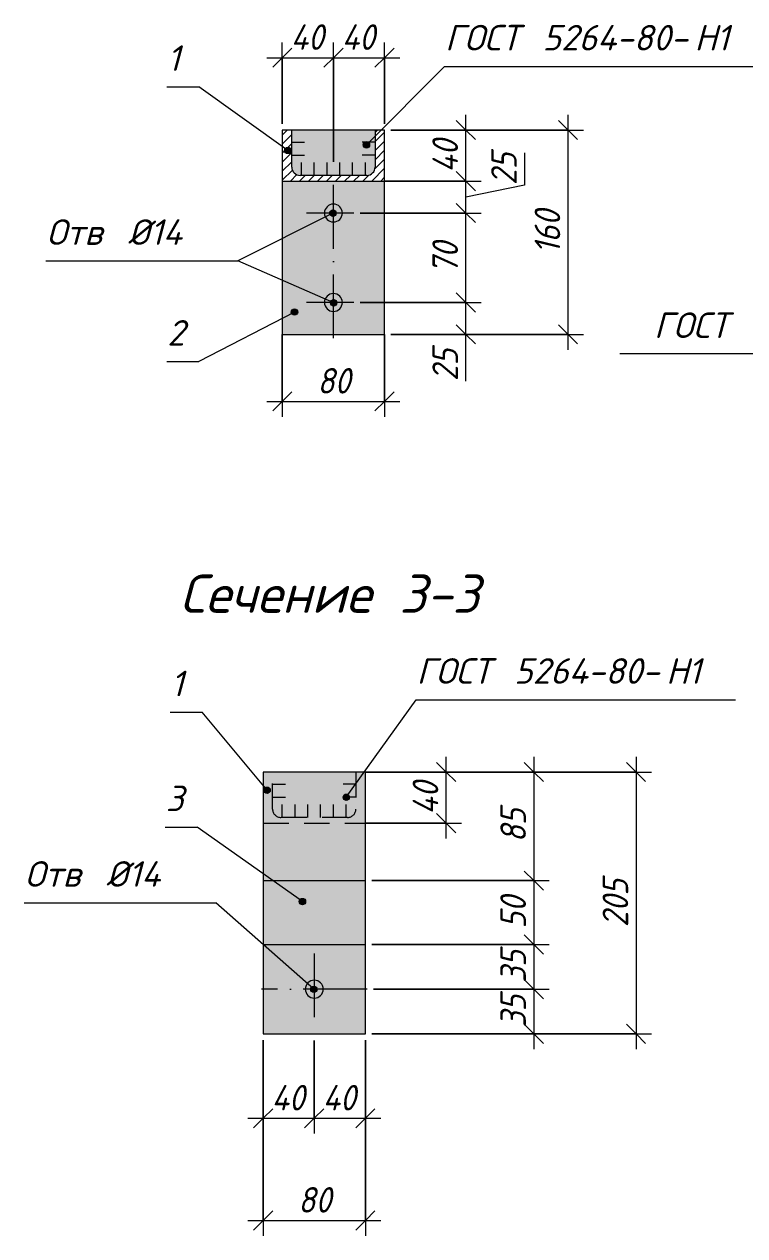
# Model space of a CAD drawing. Header units: millimetres. Extents: x -508 to 38670, y -99 to 8560.
# Drawn here: x 13092 to 13655, y 1454 to 2403 of the extents above; entities that cross this region are included whole.
import ezdxf

# ---------------------------------------------------------------- set-up
doc = ezdxf.new("R2010")
doc.units = ezdxf.units.MM
for name, pattern in [('200_ШТРИХ_ш1п0_6_', [32, 20, -12]), ('50_200_ШТРИХ_1Т_ш5_п1_п1_', [70, 50, -10, 0, -10]), ('IMPORT-Невидимая', [39.122222, 28.222222, -10.9])]:
    doc.linetypes.add(name, pattern=pattern)
for name, color, linetype, lineweight in [('A-ANNO-DIMS', 7, 'Continuous', 9), ('A-ANNO-DIMS-10', 7, 'Continuous', 9), ('A-ANNO-NOTE', 7, 'Continuous', 9), ('A-DETL', 7, 'Continuous', 9), ('A-DETL-1', 7, 'Continuous', 5), ('A-DETL-2', 7, '200_ШТРИХ_ш1п0_6_', 5), ('A-DETL-3', 7, 'Continuous', 20), ('A-DETL-4', 7, '50_200_ШТРИХ_1Т_ш5_п1_п1_', 5), ('A-DETL-5', 7, 'IMPORT-Невидимая', 5), ('A-DETL-GENF-1', 7, 'Continuous', 5), ('G-ANNO-TEXT', 7, 'Continuous', 9)]:
    doc.layers.add(name, color=color, linetype=linetype, lineweight=lineweight)
doc.layers.add('A-DETL-GENF-2', color=7, linetype='Continuous', lineweight=9, true_color=0xffffff)
doc.styles.add('ISOCPEUR_B_I', font='', dxfattribs={"height": 30})
doc.styles.add('ISOCPEUR_I_2', font='isocpeui.ttf', dxfattribs={"width": 0.9, "height": 20})
doc.styles.add('ISOCPEUR_I_4', font='isocpeui.ttf', dxfattribs={"height": 20})
doc.styles.get('ISOCPEUR_B_I').set_extended_font_data('ISOCPEUR', italic=True, bold=True)
doc.dimstyles.new('ISO-2_0_0_9К_СРЕДНИЙ_1', dxfattribs={"dimscale": 304.8, "dimtxt": 19.919624, "dimasz": 0.049213, "dimexe": 0.03937, "dimexo": 0, "dimgap": 0, "dimtad": 1, "dimdec": 0, "dimzin": 0, "dimdsep": 46, "dimtxsty": 'ISOCPEUR_I_2', "dimblk1": 'OBLIQUE', "dimblk2": 'OBLIQUE', "dimsah": 1, "dimcen": 0.09, "dimdle": 0.03937, "dimazin": 0, "dimtfac": 1, "dimtdec": 4, "dimtix": 1, "dimtmove": 0, "dimatfit": 3, "dimfxl": 1, "dimtvp": 1, "dimtolj": 1, "dimtzin": 0, "dimarcsym": 2})
doc.dimstyles.new('ISO-2_0_0_9К_СРЕДНИЙ_2', dxfattribs={"dimscale": 304.8, "dimtxt": 19.919624, "dimasz": 0.049213, "dimexe": 0.03937, "dimexo": 0, "dimgap": 0, "dimtad": 1, "dimdec": 0, "dimzin": 0, "dimdsep": 46, "dimtxsty": 'ISOCPEUR_I_2', "dimblk1": 'OBLIQUE', "dimblk2": 'OBLIQUE', "dimsah": 1, "dimcen": 0.09, "dimdle": 0.03937, "dimazin": 0, "dimtfac": 1, "dimtdec": 4, "dimtix": 1, "dimtmove": 1, "dimatfit": 3, "dimfxl": 1, "dimtvp": 1, "dimtolj": 1, "dimtzin": 0, "dimarcsym": 2})

# ---------------------------------------------------------------- blocks, each defined once
blk = doc.blocks.new('DIMBLOCK158-АР1_Фахверк_Швеллер 80_Узлы_верх и низ развернуты_2 эт_')
at = {"layer": 'A-ANNO-DIMS-10'}
for p, q in [((13293.62, 2325.06), (13293.62, 2388.77)), ((13333.62, 2295.33), (13333.62, 2388.77)), ((13281.62, 2376.77), (13333.62, 2376.77)), ((13293.62, 2376.77), (13293.62, 2325.06)), ((13333.62, 2376.77), (13333.62, 2295.33))]:
    blk.add_line(p, q, dxfattribs=at)
at = {"layer": 'A-ANNO-DIMS-10', "lineweight": 20}
for p, q in [((13293.62, 2376.77), (13301.12, 2384.27)), ((13333.62, 2376.77), (13341.12, 2384.27)), ((13293.62, 2376.77), (13286.12, 2369.27)), ((13333.62, 2376.77), (13326.12, 2369.27))]:
    blk.add_line(p, q, dxfattribs=at)
at = {"layer": 'A-ANNO-DIMS-10', "color": 0, "insert": (13300.22, 2402.9), "char_height": 20, "width": 32.1779, "attachment_point": 1, "line_spacing_factor": 1.149209, "style": 'ISOCPEUR_I_2'}
blk.add_mtext('40', dxfattribs=at)
blk = doc.blocks.new('_Oblique')
at = {"color": 0, "linetype": 'ByBlock', "lineweight": -2}
blk.add_line((-0.5, -0.5), (0.5, 0.5), dxfattribs=at)
blk = doc.blocks.new('DIMBLOCK159-АР1_Фахверк_Швеллер 80_Узлы_верх и низ развернуты_2 эт_')
at = {"layer": 'A-ANNO-DIMS-10'}
for p, q in [((13333.62, 2295.33), (13333.62, 2388.77)), ((13373.62, 2325.06), (13373.62, 2388.77)), ((13333.62, 2376.77), (13385.62, 2376.77)), ((13333.62, 2376.77), (13333.62, 2295.33)), ((13373.62, 2376.77), (13373.62, 2325.06))]:
    blk.add_line(p, q, dxfattribs=at)
at = {"layer": 'A-ANNO-DIMS-10', "lineweight": 20}
for p, q in [((13333.62, 2376.77), (13341.12, 2384.27)), ((13373.62, 2376.77), (13381.12, 2384.27)), ((13333.62, 2376.77), (13326.12, 2369.27)), ((13373.62, 2376.77), (13366.12, 2369.27))]:
    blk.add_line(p, q, dxfattribs=at)
at = {"layer": 'A-ANNO-DIMS-10', "color": 0, "insert": (13340.22, 2402.9), "char_height": 20, "width": 32.1779, "attachment_point": 1, "line_spacing_factor": 1.149209, "style": 'ISOCPEUR_I_2'}
blk.add_mtext('40', dxfattribs=at)
blk = doc.blocks.new('DIMBLOCK160-АР1_Фахверк_Швеллер 80_Узлы_верх и низ развернуты_2 эт_')
at = {"layer": 'A-ANNO-DIMS-10', "lineweight": 20}
for p, q in [((13437.17, 2185.12), (13429.67, 2192.62)), ((13437.17, 2185.12), (13444.67, 2177.62)), ((13437.17, 2160.12), (13429.67, 2167.62)), ((13437.17, 2160.12), (13444.67, 2152.62))]:
    blk.add_line(p, q, dxfattribs=at)
at = {"layer": 'A-ANNO-DIMS-10'}
for p, q in [((13354.56, 2185.12), (13449.17, 2185.12)), ((13437.17, 2185.12), (13354.56, 2185.12)), ((13437.17, 2148.12), (13437.17, 2185.12)), ((13437.17, 2148.8), (13437.17, 2172.62)), ((13380.1, 2160.12), (13449.17, 2160.12)), ((13437.17, 2160.12), (13380.1, 2160.12)), ((13437.17, 2123.52), (13437.17, 2148.8))]:
    blk.add_line(p, q, dxfattribs=at)
at = {"layer": 'A-ANNO-DIMS-10', "color": 0, "insert": (13411.05, 2123.52), "char_height": 20, "width": 30.3391, "attachment_point": 1, "rotation": 90, "line_spacing_factor": 1.149209, "style": 'ISOCPEUR_I_2'}
blk.add_mtext('25', dxfattribs=at)
blk = doc.blocks.new('DIMBLOCK161-АР1_Фахверк_Швеллер 80_Узлы_верх и низ развернуты_2 эт_')
at = {"layer": 'A-ANNO-DIMS-10', "lineweight": 20}
for p, q in [((13437.17, 2255.12), (13429.67, 2262.62)), ((13437.17, 2255.12), (13444.67, 2247.62)), ((13437.17, 2185.12), (13429.67, 2192.62)), ((13437.17, 2185.12), (13444.67, 2177.62))]:
    blk.add_line(p, q, dxfattribs=at)
at = {"layer": 'A-ANNO-DIMS-10'}
for p, q in [((13354.56, 2255.12), (13449.17, 2255.12)), ((13437.17, 2255.12), (13354.56, 2255.12)), ((13437.17, 2185.12), (13437.17, 2255.12)), ((13354.56, 2185.12), (13449.17, 2185.12)), ((13437.17, 2185.12), (13354.56, 2185.12))]:
    blk.add_line(p, q, dxfattribs=at)
at = {"layer": 'A-ANNO-DIMS-10', "color": 0, "insert": (13411.05, 2207.48), "char_height": 20, "width": 30.3391, "attachment_point": 1, "rotation": 90, "line_spacing_factor": 1.149209, "style": 'ISOCPEUR_I_2'}
blk.add_mtext('70', dxfattribs=at)
blk = doc.blocks.new('DIMBLOCK162-АР1_Фахверк_Швеллер 80_Узлы_верх и низ развернуты_2 эт_')
at = {"layer": 'A-ANNO-DIMS-10'}
for p, q in [((13483.17, 2302.32), (13483.17, 2277.03)), ((13373.62, 2280.12), (13449.17, 2280.12)), ((13437.17, 2280.12), (13373.62, 2280.12)), ((13437.17, 2255.12), (13437.17, 2280.12)), ((13483.17, 2277.03), (13437.17, 2267.62)), ((13354.56, 2255.12), (13449.17, 2255.12)), ((13437.17, 2255.12), (13354.56, 2255.12))]:
    blk.add_line(p, q, dxfattribs=at)
at = {"layer": 'A-ANNO-DIMS-10', "lineweight": 20}
for p, q in [((13437.17, 2280.12), (13429.67, 2287.62)), ((13437.17, 2280.12), (13444.67, 2272.62)), ((13437.17, 2255.12), (13429.67, 2262.62)), ((13437.17, 2255.12), (13444.67, 2247.62))]:
    blk.add_line(p, q, dxfattribs=at)
at = {"layer": 'A-ANNO-DIMS-10', "color": 0, "insert": (13457.04, 2277.03), "char_height": 20, "width": 30.3391, "attachment_point": 1, "rotation": 90, "line_spacing_factor": 1.149209, "style": 'ISOCPEUR_I_2'}
blk.add_mtext('25', dxfattribs=at)
blk = doc.blocks.new('DIMBLOCK163-АР1_Фахверк_Швеллер 80_Узлы_верх и низ развернуты_2 эт_')
at = {"layer": 'A-ANNO-DIMS-10', "lineweight": 20}
for p, q in [((13437.17, 2320.12), (13429.67, 2327.62)), ((13437.17, 2320.12), (13444.67, 2312.62)), ((13437.17, 2280.12), (13429.67, 2287.62)), ((13437.17, 2280.12), (13444.67, 2272.62))]:
    blk.add_line(p, q, dxfattribs=at)
at = {"layer": 'A-ANNO-DIMS-10'}
for p, q in [((13437.17, 2280.12), (13437.17, 2332.12)), ((13380.1, 2320.12), (13449.17, 2320.12)), ((13437.17, 2320.12), (13380.1, 2320.12)), ((13373.62, 2280.12), (13449.17, 2280.12)), ((13437.17, 2280.12), (13373.62, 2280.12))]:
    blk.add_line(p, q, dxfattribs=at)
at = {"layer": 'A-ANNO-DIMS-10', "color": 0, "insert": (13411.05, 2286.71), "char_height": 20, "width": 32.1779, "attachment_point": 1, "rotation": 90, "line_spacing_factor": 1.149209, "style": 'ISOCPEUR_I_2'}
blk.add_mtext('40', dxfattribs=at)
blk = doc.blocks.new('DIMBLOCK164-АР1_Фахверк_Швеллер 80_Узлы_верх и низ развернуты_2 эт_')
at = {"layer": 'A-ANNO-DIMS-10', "lineweight": 20}
for p, q in [((13517.17, 2320.12), (13509.67, 2327.62)), ((13517.17, 2320.12), (13524.67, 2312.62)), ((13517.17, 2160.12), (13509.67, 2167.62)), ((13517.17, 2160.12), (13524.67, 2152.62))]:
    blk.add_line(p, q, dxfattribs=at)
at = {"layer": 'A-ANNO-DIMS-10'}
for p, q in [((13517.17, 2148.12), (13517.17, 2332.12)), ((13378.56, 2320.12), (13529.17, 2320.12)), ((13517.17, 2320.12), (13378.56, 2320.12)), ((13378.56, 2160.12), (13529.17, 2160.12)), ((13517.17, 2160.12), (13378.56, 2160.12))]:
    blk.add_line(p, q, dxfattribs=at)
at = {"layer": 'A-ANNO-DIMS-10', "color": 0, "insert": (13491.05, 2223.07), "char_height": 20, "width": 40.9118, "attachment_point": 1, "rotation": 90, "line_spacing_factor": 1.149209, "style": 'ISOCPEUR_I_2'}
blk.add_mtext('160', dxfattribs=at)
blk = doc.blocks.new('DIMBLOCK165-АР1_Фахверк_Швеллер 80_Узлы_верх и низ развернуты_2 эт_')
at = {"layer": 'A-ANNO-DIMS-10'}
for p, q in [((13293.62, 2160.12), (13293.62, 2095.63)), ((13293.62, 2107.63), (13293.62, 2160.12)), ((13373.62, 2160.12), (13373.62, 2095.63)), ((13373.62, 2107.63), (13373.62, 2160.12)), ((13281.62, 2107.63), (13385.62, 2107.63))]:
    blk.add_line(p, q, dxfattribs=at)
at = {"layer": 'A-ANNO-DIMS-10', "lineweight": 20}
for p, q in [((13293.62, 2107.63), (13286.12, 2100.13)), ((13293.62, 2107.63), (13301.12, 2115.13)), ((13373.62, 2107.63), (13366.12, 2100.13)), ((13373.62, 2107.63), (13381.12, 2115.13))]:
    blk.add_line(p, q, dxfattribs=at)
at = {"layer": 'A-ANNO-DIMS-10', "color": 0, "insert": (13320.98, 2133.76), "char_height": 20, "width": 30.3391, "attachment_point": 1, "line_spacing_factor": 1.149209, "style": 'ISOCPEUR_I_2'}
blk.add_mtext('80', dxfattribs=at)
blk = doc.blocks.new('_AT__Текстовая выноска 2_0 - _AT__Текстовая выноска 2_0-25640970-АР1_Фахверк_Швеллер 80_Узлы_верх и низ развернуты_2 эт_')
at = {"layer": 'A-ANNO-NOTE'}
blk.add_line((0, 0), (15, 0), dxfattribs=at)
blk = doc.blocks.new('_AT__Текстовая выноска 2_0 - _AT__Текстовая выноска 2_0-25640969-АР1_Фахверк_Швеллер 80_Узлы_верх и низ развернуты_2 эт_')
at = {"layer": 'A-ANNO-NOTE'}
blk.add_line((0, 0), (25, 0), dxfattribs=at)
blk = doc.blocks.new('_AT__Текстовая выноска 2_0 - _AT__Текстовая выноска 2_0-25640942-АР1_Фахверк_Швеллер 80_Узлы_верх и низ развернуты_2 эт_')
at = {"layer": 'A-ANNO-NOTE'}
blk.add_line((0, 0), (2.5, 0), dxfattribs=at)
blk = doc.blocks.new('DIMBLOCK169-АР1_Фахверк_Швеллер 80_Узлы_верх и низ развернуты_2 эт_')
at = {"layer": 'A-ANNO-DIMS-10'}
for p, q in [((13278.62, 1607.46), (13278.62, 1534.27)), ((13278.62, 1546.27), (13278.62, 1607.46)), ((13318.62, 1607.18), (13318.62, 1534.27)), ((13318.62, 1546.27), (13318.62, 1607.18)), ((13266.62, 1546.27), (13318.62, 1546.27))]:
    blk.add_line(p, q, dxfattribs=at)
at = {"layer": 'A-ANNO-DIMS-10', "lineweight": 20}
for p, q in [((13278.62, 1546.27), (13286.12, 1553.77)), ((13318.62, 1546.27), (13326.12, 1553.77)), ((13278.62, 1546.27), (13271.12, 1538.77)), ((13318.62, 1546.27), (13311.12, 1538.77))]:
    blk.add_line(p, q, dxfattribs=at)
at = {"layer": 'A-ANNO-DIMS-10', "color": 0, "insert": (13285.22, 1572.4), "char_height": 20, "width": 32.1779, "attachment_point": 1, "line_spacing_factor": 1.149209, "style": 'ISOCPEUR_I_2'}
blk.add_mtext('40', dxfattribs=at)
blk = doc.blocks.new('DIMBLOCK170-АР1_Фахверк_Швеллер 80_Узлы_верх и низ развернуты_2 эт_')
at = {"layer": 'A-ANNO-DIMS-10'}
for p, q in [((13318.62, 1607.18), (13318.62, 1534.27)), ((13318.62, 1546.27), (13318.62, 1607.18)), ((13358.62, 1607.46), (13358.62, 1534.27)), ((13358.62, 1546.27), (13358.62, 1607.46)), ((13318.62, 1546.27), (13370.62, 1546.27))]:
    blk.add_line(p, q, dxfattribs=at)
at = {"layer": 'A-ANNO-DIMS-10', "lineweight": 20}
for p, q in [((13318.62, 1546.27), (13326.12, 1553.77)), ((13358.62, 1546.27), (13366.12, 1553.77)), ((13318.62, 1546.27), (13311.12, 1538.77)), ((13358.62, 1546.27), (13351.12, 1538.77))]:
    blk.add_line(p, q, dxfattribs=at)
at = {"layer": 'A-ANNO-DIMS-10', "color": 0, "insert": (13325.22, 1572.4), "char_height": 20, "width": 32.1779, "attachment_point": 1, "line_spacing_factor": 1.149209, "style": 'ISOCPEUR_I_2'}
blk.add_mtext('40', dxfattribs=at)
blk = doc.blocks.new('DIMBLOCK171-АР1_Фахверк_Швеллер 80_Узлы_верх и низ развернуты_2 эт_')
at = {"layer": 'A-ANNO-DIMS-10'}
for p, q in [((13278.62, 1603.28), (13278.62, 1454.27)), ((13278.62, 1466.27), (13278.62, 1603.28)), ((13358.62, 1603.28), (13358.62, 1454.27)), ((13358.62, 1466.27), (13358.62, 1603.28)), ((13266.62, 1466.27), (13370.62, 1466.27))]:
    blk.add_line(p, q, dxfattribs=at)
at = {"layer": 'A-ANNO-DIMS-10', "lineweight": 20}
for p, q in [((13278.62, 1466.27), (13286.12, 1473.77)), ((13358.62, 1466.27), (13366.12, 1473.77)), ((13278.62, 1466.27), (13271.12, 1458.77)), ((13358.62, 1466.27), (13351.12, 1458.77))]:
    blk.add_line(p, q, dxfattribs=at)
at = {"layer": 'A-ANNO-DIMS-10', "color": 0, "insert": (13305.98, 1492.4), "char_height": 20, "width": 30.3391, "attachment_point": 1, "line_spacing_factor": 1.149209, "style": 'ISOCPEUR_I_2'}
blk.add_mtext('80', dxfattribs=at)
blk = doc.blocks.new('DIMBLOCK172-АР1_Фахверк_Швеллер 80_Узлы_верх и низ развернуты_2 эт_')
at = {"layer": 'A-ANNO-DIMS-10', "lineweight": 20}
for p, q in [((13490.36, 1817.39), (13482.86, 1824.89)), ((13490.36, 1817.39), (13497.86, 1809.89)), ((13490.36, 1732.39), (13482.86, 1739.89)), ((13490.36, 1732.39), (13497.86, 1724.89))]:
    blk.add_line(p, q, dxfattribs=at)
at = {"layer": 'A-ANNO-DIMS-10'}
for p, q in [((13490.36, 1829.39), (13490.36, 1732.39)), ((13363.56, 1817.39), (13502.36, 1817.39)), ((13490.36, 1817.39), (13363.56, 1817.39)), ((13363.56, 1732.39), (13502.36, 1732.39)), ((13490.36, 1732.39), (13363.56, 1732.39))]:
    blk.add_line(p, q, dxfattribs=at)
at = {"layer": 'A-ANNO-DIMS-10', "color": 0, "insert": (13464.23, 1762.25), "char_height": 20, "width": 30.3391, "attachment_point": 1, "rotation": 90, "line_spacing_factor": 1.149209, "style": 'ISOCPEUR_I_2'}
blk.add_mtext('85', dxfattribs=at)
blk = doc.blocks.new('DIMBLOCK173-АР1_Фахверк_Швеллер 80_Узлы_верх и низ развернуты_2 эт_')
at = {"layer": 'A-ANNO-DIMS-10', "lineweight": 20}
for p, q in [((13490.36, 1732.39), (13482.86, 1739.89)), ((13490.36, 1732.39), (13497.86, 1724.89)), ((13490.36, 1682.39), (13482.86, 1689.89)), ((13490.36, 1682.39), (13497.86, 1674.89))]:
    blk.add_line(p, q, dxfattribs=at)
at = {"layer": 'A-ANNO-DIMS-10'}
for p, q in [((13363.56, 1732.39), (13502.36, 1732.39)), ((13490.36, 1732.39), (13363.56, 1732.39)), ((13490.36, 1732.39), (13490.36, 1682.39)), ((13363.56, 1682.39), (13502.36, 1682.39)), ((13490.36, 1682.39), (13363.56, 1682.39))]:
    blk.add_line(p, q, dxfattribs=at)
at = {"layer": 'A-ANNO-DIMS-10', "color": 0, "insert": (13464.23, 1694.75), "char_height": 20, "width": 30.3391, "attachment_point": 1, "rotation": 90, "line_spacing_factor": 1.149209, "style": 'ISOCPEUR_I_2'}
blk.add_mtext('50', dxfattribs=at)
blk = doc.blocks.new('DIMBLOCK174-АР1_Фахверк_Швеллер 80_Узлы_верх и низ развернуты_2 эт_')
at = {"layer": 'A-ANNO-DIMS-10', "lineweight": 20}
for p, q in [((13490.36, 1682.39), (13482.86, 1689.89)), ((13490.36, 1682.39), (13497.86, 1674.89)), ((13490.36, 1647.39), (13482.86, 1654.89)), ((13490.36, 1647.39), (13497.86, 1639.89))]:
    blk.add_line(p, q, dxfattribs=at)
at = {"layer": 'A-ANNO-DIMS-10'}
for p, q in [((13363.56, 1682.39), (13502.36, 1682.39)), ((13490.36, 1682.39), (13363.56, 1682.39)), ((13490.36, 1682.39), (13490.36, 1647.39)), ((13364.86, 1647.39), (13502.36, 1647.39)), ((13490.36, 1647.39), (13364.86, 1647.39))]:
    blk.add_line(p, q, dxfattribs=at)
at = {"layer": 'A-ANNO-DIMS-10', "color": 0, "insert": (13464.23, 1652.25), "char_height": 20, "width": 30.3391, "attachment_point": 1, "rotation": 90, "line_spacing_factor": 1.149209, "style": 'ISOCPEUR_I_2'}
blk.add_mtext('35', dxfattribs=at)
blk = doc.blocks.new('DIMBLOCK175-АР1_Фахверк_Швеллер 80_Узлы_верх и низ развернуты_2 эт_')
at = {"layer": 'A-ANNO-DIMS-10', "lineweight": 20}
for p, q in [((13490.36, 1647.39), (13482.86, 1654.89)), ((13490.36, 1647.39), (13497.86, 1639.89)), ((13490.36, 1612.39), (13482.86, 1619.89)), ((13490.36, 1612.39), (13497.86, 1604.89))]:
    blk.add_line(p, q, dxfattribs=at)
at = {"layer": 'A-ANNO-DIMS-10'}
for p, q in [((13364.86, 1647.39), (13502.36, 1647.39)), ((13490.36, 1647.39), (13364.86, 1647.39)), ((13490.36, 1647.39), (13490.36, 1600.39)), ((13363.56, 1612.39), (13502.36, 1612.39)), ((13490.36, 1612.39), (13363.56, 1612.39))]:
    blk.add_line(p, q, dxfattribs=at)
at = {"layer": 'A-ANNO-DIMS-10', "color": 0, "insert": (13464.23, 1617.25), "char_height": 20, "width": 30.3391, "attachment_point": 1, "rotation": 90, "line_spacing_factor": 1.149209, "style": 'ISOCPEUR_I_2'}
blk.add_mtext('35', dxfattribs=at)
blk = doc.blocks.new('DIMBLOCK176-АР1_Фахверк_Швеллер 80_Узлы_верх и низ развернуты_2 эт_')
at = {"layer": 'A-ANNO-DIMS-10', "lineweight": 20}
for p, q in [((13570.36, 1817.39), (13562.86, 1824.89)), ((13570.36, 1817.39), (13577.86, 1809.89)), ((13570.36, 1612.39), (13562.86, 1619.89)), ((13570.36, 1612.39), (13577.86, 1604.89))]:
    blk.add_line(p, q, dxfattribs=at)
at = {"layer": 'A-ANNO-DIMS-10'}
for p, q in [((13570.36, 1829.39), (13570.36, 1600.39)), ((13363.56, 1817.39), (13582.36, 1817.39)), ((13570.36, 1817.39), (13363.56, 1817.39)), ((13363.56, 1612.39), (13582.36, 1612.39)), ((13570.36, 1612.39), (13363.56, 1612.39))]:
    blk.add_line(p, q, dxfattribs=at)
at = {"layer": 'A-ANNO-DIMS-10', "color": 0, "insert": (13544.23, 1695.93), "char_height": 20, "width": 45.5087, "attachment_point": 1, "rotation": 90, "line_spacing_factor": 1.149209, "style": 'ISOCPEUR_I_2'}
blk.add_mtext('205', dxfattribs=at)
blk = doc.blocks.new('_AT__Текстовая выноска 2_0 - _AT__Текстовая выноска 2_0-30593221-АР1_Фахверк_Швеллер 80_Узлы_верх и низ развернуты_2 эт_')
at = {"layer": 'A-ANNO-NOTE'}
blk.add_line((0, 0), (25, 0), dxfattribs=at)
blk = doc.blocks.new('DIMBLOCK184-АР1_Фахверк_Швеллер 80_Узлы_верх и низ развернуты_2 эт_')
at = {"layer": 'A-ANNO-DIMS-10', "lineweight": 20}
for p, q in [((13421.77, 1817.39), (13414.27, 1824.89)), ((13421.77, 1817.39), (13429.27, 1809.89)), ((13421.77, 1777.39), (13414.27, 1784.89)), ((13421.77, 1777.39), (13429.27, 1769.89))]:
    blk.add_line(p, q, dxfattribs=at)
at = {"layer": 'A-ANNO-DIMS-10'}
for p, q in [((13421.77, 1765.39), (13421.77, 1829.39)), ((13358.62, 1817.39), (13433.77, 1817.39)), ((13421.77, 1817.39), (13358.62, 1817.39)), ((13358.62, 1777.39), (13433.77, 1777.39)), ((13421.77, 1777.39), (13358.62, 1777.39))]:
    blk.add_line(p, q, dxfattribs=at)
at = {"layer": 'A-ANNO-DIMS-10', "color": 0, "insert": (13395.64, 1783.99), "char_height": 20, "width": 32.1779, "attachment_point": 1, "rotation": 90, "line_spacing_factor": 1.149209, "style": 'ISOCPEUR_I_2'}
blk.add_mtext('40', dxfattribs=at)

msp = doc.modelspace()

# ---------------------------------------------------------------- hatches: boundary and pattern name
at = {"layer": 'A-ANNO-NOTE'}
h = msp.add_hatch(color=256, dxfattribs=at)
edge = h.paths.add_edge_path(flags=0)
edge.add_arc((13297.95, 2304.14), 2.5, 0, 360)
h = msp.add_hatch(color=256, dxfattribs=at)
edge = h.paths.add_edge_path(flags=0)
edge.add_arc((13359.46, 2308.51), 2.5, 0, 360)
h = msp.add_hatch(color=256, dxfattribs=at)
edge = h.paths.add_edge_path(flags=0)
edge.add_arc((13333.24, 2255.02), 2.5, 0, 360)
h = msp.add_hatch(color=256, dxfattribs=at)
edge = h.paths.add_edge_path(flags=0)
edge.add_arc((13333.85, 2184.81), 2.5, 0, 360)
h = msp.add_hatch(color=256, dxfattribs=at)
edge = h.paths.add_edge_path(flags=0)
edge.add_arc((13303.15, 2177.61), 2.5, 0, 360)
h = msp.add_hatch(color=256, dxfattribs=at)
edge = h.paths.add_edge_path(flags=0)
edge.add_arc((13281.7, 1803.15), 2.5, 0, 360)
h = msp.add_hatch(color=256, dxfattribs=at)
edge = h.paths.add_edge_path(flags=0)
edge.add_arc((13343.7, 1797.65), 2.5, 0, 360)
h = msp.add_hatch(color=256, dxfattribs=at)
edge = h.paths.add_edge_path(flags=0)
edge.add_arc((13309.36, 1715.99), 2.5, 0, 360)
h = msp.add_hatch(color=256, dxfattribs=at)
edge = h.paths.add_edge_path(flags=0)
edge.add_arc((13318.34, 1647.28), 2.5, 0, 360)
at = {"layer": 'A-DETL-GENF-1'}
h = msp.add_hatch(dxfattribs=at)
h.set_pattern_fill('FP_11', color=256, style=0, pattern_type=2)
h.set_pattern_definition([(45, (10602.6263, 0), (-3.535534, 3.535534), [])])
h.paths.add_polyline_path([(13361.4, 2280.12), (13373.62, 2280.12), (13373.62, 2320.12), (13366.22, 2320.12), (13366.22, 2291.12), (13366, 2289.44), (13365.35, 2287.87), (13364.32, 2286.52), (13362.97, 2285.49), (13361.4, 2284.84), (13359.72, 2284.62), (13307.52, 2284.62), (13305.84, 2284.84), (13304.27, 2285.49), (13302.93, 2286.52), (13301.79, 2288.13), (13301.24, 2289.44), (13301.02, 2291.12), (13301.02, 2320.12), (13293.62, 2320.12), (13293.62, 2280.12), (13359.72, 2280.12)], flags=0)
at = {"layer": 'A-DETL-GENF-2'}
h = msp.add_hatch(color=256, dxfattribs=at)
h.paths.add_polyline_path([(13293.62, 2160.12), (13373.62, 2160.12), (13373.62, 2280.12), (13293.62, 2280.12), (13293.62, 2180.17)], flags=0)
h.paths.add_polyline_path([(13333.62, 2178.12), (13331.81, 2178.36), (13330.12, 2179.06), (13328.67, 2180.17), (13327.56, 2181.62), (13326.86, 2183.31), (13326.62, 2185.12), (13326.86, 2186.93), (13327.56, 2188.62), (13328.67, 2190.07), (13330.12, 2191.18), (13331.81, 2191.88), (13333.62, 2192.12), (13335.43, 2191.88), (13337.12, 2191.18), (13338.57, 2190.07), (13339.68, 2188.62), (13340.38, 2186.93), (13340.62, 2185.12), (13340.38, 2183.31), (13339.68, 2181.62), (13338.57, 2180.17), (13337.12, 2179.06), (13335.43, 2178.36)], flags=0)
h.paths.add_polyline_path([(13333.62, 2248.12), (13331.81, 2248.36), (13330.12, 2249.06), (13328.67, 2250.17), (13327.56, 2251.62), (13326.86, 2253.31), (13326.62, 2255.12), (13326.86, 2256.93), (13327.56, 2258.62), (13328.67, 2260.07), (13330.12, 2261.18), (13331.81, 2261.88), (13333.62, 2262.12), (13335.43, 2261.88), (13337.12, 2261.18), (13338.57, 2260.07), (13339.68, 2258.62), (13340.38, 2256.93), (13340.62, 2255.12), (13340.38, 2253.31), (13339.68, 2251.62), (13338.57, 2250.17), (13337.12, 2249.06), (13335.43, 2248.36)], flags=0)
h.paths.add_polyline_path([(13335.43, 2284.62), (13359.72, 2284.62), (13361.4, 2284.84), (13362.97, 2285.49), (13364.32, 2286.52), (13365.35, 2287.87), (13366, 2289.44), (13366.22, 2291.12), (13366.22, 2320.12), (13301.02, 2320.12), (13301.02, 2291.12), (13301.24, 2289.44), (13301.89, 2287.87), (13302.93, 2286.52), (13304.27, 2285.49), (13305.84, 2284.84), (13307.52, 2284.62), (13330.12, 2284.62)], flags=0)
for points in [[(13333.62, 2248.12), (13335.43, 2248.36), (13337.12, 2249.06), (13338.57, 2250.17), (13339.68, 2251.62), (13340.38, 2253.31), (13340.62, 2255.12), (13340.38, 2256.93), (13339.68, 2258.62), (13338.57, 2260.07), (13337.12, 2261.18), (13335.43, 2261.88), (13333.62, 2262.12), (13331.81, 2261.88), (13330.12, 2261.18), (13328.67, 2260.07), (13327.56, 2258.62), (13326.86, 2256.93), (13326.62, 2255.12), (13326.86, 2253.31), (13327.56, 2251.62), (13328.67, 2250.17), (13330.12, 2249.06), (13331.81, 2248.36)], [(13333.62, 2178.12), (13335.43, 2178.36), (13337.12, 2179.06), (13338.57, 2180.17), (13339.68, 2181.62), (13340.38, 2183.31), (13340.62, 2185.12), (13340.38, 2186.93), (13339.68, 2188.62), (13338.57, 2190.07), (13337.12, 2191.18), (13335.43, 2191.88), (13333.62, 2192.12), (13331.81, 2191.88), (13330.12, 2191.18), (13328.67, 2190.07), (13327.56, 2188.62), (13326.86, 2186.93), (13326.62, 2185.12), (13326.86, 2183.31), (13327.56, 2181.62), (13328.67, 2180.17), (13330.12, 2179.06), (13331.81, 2178.36)], [(13278.62, 1777.39), (13358.62, 1777.39), (13358.62, 1817.39), (13351.22, 1817.39), (13351.22, 1788.39), (13351, 1786.71), (13350.35, 1785.14), (13349.32, 1783.8), (13347.97, 1782.77), (13346.4, 1782.12), (13344.72, 1781.89), (13292.52, 1781.89), (13290.84, 1782.12), (13289.27, 1782.77), (13287.93, 1783.8), (13286.79, 1785.41), (13286.24, 1786.71), (13286.02, 1788.39), (13286.02, 1817.39), (13278.62, 1817.39), (13278.62, 1781.89)], [(13318.62, 1640.39), (13320.43, 1640.63), (13322.12, 1641.33), (13323.57, 1642.44), (13324.68, 1643.89), (13325.38, 1645.58), (13325.62, 1647.39), (13325.38, 1649.21), (13324.68, 1650.89), (13323.57, 1652.34), (13322.12, 1653.46), (13320.43, 1654.16), (13318.62, 1654.39), (13316.81, 1654.16), (13315.12, 1653.46), (13313.67, 1652.34), (13312.56, 1650.89), (13311.86, 1649.21), (13311.62, 1647.39), (13311.86, 1645.58), (13312.56, 1643.89), (13313.67, 1642.44), (13315.12, 1641.33), (13316.81, 1640.63)]]:
    msp.add_hatch(color=256, dxfattribs=at).paths.add_polyline_path(points, flags=0)
h = msp.add_hatch(color=256, dxfattribs=at)
h.paths.add_polyline_path([(13322.12, 1612.39), (13358.62, 1612.39), (13358.62, 1777.39), (13278.62, 1777.39), (13278.62, 1612.39), (13320.43, 1612.39)], flags=0)
h.paths.add_polyline_path([(13318.62, 1640.39), (13316.81, 1640.63), (13315.12, 1641.33), (13313.67, 1642.44), (13312.56, 1643.89), (13311.86, 1645.58), (13311.62, 1647.39), (13311.86, 1649.21), (13312.56, 1650.89), (13313.67, 1652.34), (13315.12, 1653.46), (13316.81, 1654.16), (13318.62, 1654.39), (13320.43, 1654.16), (13322.12, 1653.46), (13323.57, 1652.34), (13324.68, 1650.89), (13325.38, 1649.21), (13325.62, 1647.39), (13325.38, 1645.58), (13324.68, 1643.89), (13323.57, 1642.44), (13322.12, 1641.33), (13320.43, 1640.63)], flags=0)
h.paths.add_polyline_path([(13344.72, 1781.89), (13346.4, 1782.12), (13347.97, 1782.77), (13349.32, 1783.8), (13350.35, 1785.14), (13351, 1786.71), (13351.22, 1788.39), (13351.22, 1817.39), (13286.02, 1817.39), (13286.02, 1788.39), (13286.24, 1786.71), (13286.89, 1785.14), (13287.93, 1783.8), (13289.27, 1782.77), (13290.84, 1782.12), (13292.52, 1781.89)], flags=0)

# ---------------------------------------------------------------- linework, layer by layer
at = {"layer": 'A-ANNO-NOTE'}
for p, q in [((13359.46, 2308.51), (13420.5, 2369.9)), ((13297.95, 2304.14), (13228.2, 2353.9)), ((13333.24, 2255.02), (13258.71, 2217.68)), ((13333.85, 2184.81), (13258.71, 2217.68)), ((13303.15, 2177.61), (13228.2, 2138.78)), ((13343.7, 1797.65), (13398.28, 1873.99)), ((13281.7, 1803.15), (13230.96, 1864.23)), ((13309.36, 1715.99), (13226.96, 1774.23)), ((13318.34, 1647.28), (13241.74, 1715.06))]:
    msp.add_line(p, q, dxfattribs=at)
for centre in [(13297.95, 2304.14), (13359.46, 2308.51), (13333.24, 2255.02), (13333.85, 2184.81), (13303.15, 2177.61), (13281.7, 1803.15), (13343.7, 1797.65), (13309.36, 1715.99), (13318.34, 1647.28)]:
    msp.add_circle(centre, 2.5, dxfattribs=at)
at = {"layer": 'A-DETL'}
for p, q in [((13366.22, 2320.12), (13301.02, 2320.12)), ((13293.62, 2280.12), (13293.62, 2160.12)), ((13373.62, 2160.12), (13373.62, 2280.12)), ((13293.62, 2160.12), (13373.62, 2160.12)), ((13358.62, 1817.39), (13278.62, 1817.39)), ((13278.62, 1817.39), (13278.62, 1612.39)), ((13358.62, 1612.39), (13358.62, 1817.39)), ((13278.62, 1732.39), (13358.62, 1732.39)), ((13278.62, 1682.39), (13358.62, 1682.39)), ((13278.62, 1612.39), (13358.62, 1612.39))]:
    msp.add_line(p, q, dxfattribs=at)
at = {"layer": 'A-DETL-1'}
for p, q in [((13366.22, 2300.52), (13356.22, 2300.52)), ((13351.22, 1797.79), (13341.22, 1797.79))]:
    msp.add_line(p, q, dxfattribs=at)
for centre, start, end in [((13333.62, 2255.12), 90, 270), ((13333.62, 2255.12), 270, 90), ((13333.62, 2185.12), 90, 270), ((13333.62, 2185.12), 270, 90), ((13318.62, 1647.39), 0, 180), ((13318.62, 1647.39), 180, 0)]:
    msp.add_arc(centre, 7, start, end, dxfattribs=at)
at = {"layer": 'A-DETL-2'}
for p, q in [((13301.02, 2310.52), (13311.02, 2310.52)), ((13366.22, 2310.52), (13356.22, 2310.52)), ((13301.02, 2300.52), (13311.02, 2300.52)), ((13308.62, 2284.62), (13308.62, 2294.62)), ((13318.62, 2284.62), (13318.62, 2294.62)), ((13328.62, 2284.62), (13328.62, 2294.62)), ((13338.62, 2284.62), (13338.62, 2294.62)), ((13348.62, 2284.62), (13348.62, 2294.62)), ((13358.62, 2284.62), (13358.62, 2294.62)), ((13286.02, 1817.39), (13278.62, 1817.39)), ((13278.62, 1817.39), (13278.62, 1777.39)), ((13286.02, 1788.39), (13286.02, 1817.39)), ((13358.62, 1817.39), (13351.22, 1817.39)), ((13351.22, 1817.39), (13351.22, 1788.39)), ((13358.62, 1777.39), (13358.62, 1817.39)), ((13286.02, 1807.79), (13296.02, 1807.79)), ((13351.22, 1807.79), (13341.22, 1807.79)), ((13286.02, 1797.79), (13296.02, 1797.79)), ((13293.62, 1781.89), (13293.62, 1791.89)), ((13303.62, 1781.89), (13303.62, 1791.89)), ((13313.62, 1781.89), (13313.62, 1791.89)), ((13323.62, 1781.89), (13323.62, 1791.89)), ((13333.62, 1781.89), (13333.62, 1791.89)), ((13343.62, 1781.89), (13343.62, 1791.89)), ((13278.62, 1777.39), (13358.62, 1777.39)), ((13344.72, 1781.89), (13292.52, 1781.89))]:
    msp.add_line(p, q, dxfattribs=at)
for centre, start, end in [((13292.52, 1788.39), 180, 270), ((13344.72, 1788.39), 270, 0)]:
    msp.add_arc(centre, 6.5, start, end, dxfattribs=at)
at = {"layer": 'A-DETL-3'}
for p, q in [((13301.02, 2320.12), (13293.62, 2320.12)), ((13293.62, 2320.12), (13293.62, 2280.12)), ((13301.02, 2291.12), (13301.02, 2320.12)), ((13373.62, 2320.12), (13366.22, 2320.12)), ((13366.22, 2320.12), (13366.22, 2291.12)), ((13373.62, 2280.12), (13373.62, 2320.12)), ((13293.62, 2280.12), (13373.62, 2280.12)), ((13359.72, 2284.62), (13307.52, 2284.62))]:
    msp.add_line(p, q, dxfattribs=at)
for centre, start, end in [((13307.52, 2291.12), 180, 270), ((13359.72, 2291.12), 270, 0)]:
    msp.add_arc(centre, 6.5, start, end, dxfattribs=at)
at = {"layer": 'A-DETL-4'}
for p, q in [((13333.62, 2157.12), (13333.62, 2280.12)), ((13349.62, 2255.12), (13312.62, 2255.12)), ((13349.62, 2185.12), (13312.62, 2185.12)), ((13318.62, 1675.39), (13318.62, 1620.39)), ((13359.93, 1647.39), (13277.32, 1647.39))]:
    msp.add_line(p, q, dxfattribs=at)
at = {"layer": 'A-DETL-5'}
msp.add_line((13278.62, 1742.39), (13278.62, 1732.39), dxfattribs=at)

# ---------------------------------------------------------------- block references
at = {"layer": 'A-ANNO-NOTE', "xscale": 10, "yscale": 10, "zscale": 10}
for name, p in [('_AT__Текстовая выноска 2_0 - _AT__Текстовая выноска 2_0-25640969-АР1_Фахверк_Швеллер 80_Узлы_верх и низ развернуты_2 эт_', (13420.5, 2369.9)), ('_AT__Текстовая выноска 2_0 - _AT__Текстовая выноска 2_0-25640942-АР1_Фахверк_Швеллер 80_Узлы_верх и низ развернуты_2 эт_', (13203.2, 2353.9)), ('_AT__Текстовая выноска 2_0 - _AT__Текстовая выноска 2_0-25640970-АР1_Фахверк_Швеллер 80_Узлы_верх и низ развернуты_2 эт_', (13108.71, 2217.68)), ('_AT__Текстовая выноска 2_0 - _AT__Текстовая выноска 2_0-25640942-АР1_Фахверк_Швеллер 80_Узлы_верх и низ развернуты_2 эт_', (13203.2, 2138.78)), ('_AT__Текстовая выноска 2_0 - _AT__Текстовая выноска 2_0-25640969-АР1_Фахверк_Швеллер 80_Узлы_верх и низ развернуты_2 эт_', (13398.28, 1873.99)), ('_AT__Текстовая выноска 2_0 - _AT__Текстовая выноска 2_0-25640942-АР1_Фахверк_Швеллер 80_Узлы_верх и низ развернуты_2 эт_', (13205.96, 1864.23)), ('_AT__Текстовая выноска 2_0 - _AT__Текстовая выноска 2_0-25640942-АР1_Фахверк_Швеллер 80_Узлы_верх и низ развернуты_2 эт_', (13201.96, 1774.23)), ('_AT__Текстовая выноска 2_0 - _AT__Текстовая выноска 2_0-25640970-АР1_Фахверк_Швеллер 80_Узлы_верх и низ развернуты_2 эт_', (13091.74, 1715.06))]:
    msp.add_blockref(name, p, dxfattribs=at)
at = {"layer": 'A-ANNO-NOTE', "xscale": 10, "yscale": 10, "zscale": 10, "rotation": 180}
msp.add_blockref('_AT__Текстовая выноска 2_0 - _AT__Текстовая выноска 2_0-30593221-АР1_Фахверк_Швеллер 80_Узлы_верх и низ развернуты_2 эт_', (13807.72, 2144.75), dxfattribs=at)

# ---------------------------------------------------------------- texts
at = {"layer": 'A-ANNO-NOTE', "char_height": 20, "attachment_point": 1, "style": 'ISOCPEUR_I_4'}
for s, insert, width in [('ГОСТ', (13420.91, 2402.43), 76.962), (' 5264-80-', (13484.41, 2402.43), 159.5358), ('\\fISOCPEUR|b0|i1|c204|p34|;Н', (13616.04, 2402.43), 20.8439), ('\\fISOCPEUR|b0|i1|c204|p34|;1', (13633.23, 2402.43), 12.827), ('\\fISOCPEUR|b0|i1|c204|p34|;1', (13203.61, 2386.43), 12.827), ('Отв', (13109.12, 2250.21), 61.7299), (' Ø14', (13160.05, 2250.21), 74.5569), ('ГОСТ', (13584.41, 2177.27), 76.962), ('\\fISOCPEUR|b0|i1|c204|p34|;2', (13203.61, 2171.31), 17.6371), ('ГОСТ', (13398.69, 1906.52), 76.962), (' 5264-80-', (13462.19, 1906.52), 159.5358), ('\\fISOCPEUR|b0|i1|c204|p34|;Н', (13593.82, 1906.52), 20.8439), ('\\fISOCPEUR|b0|i1|c204|p34|;1', (13611.02, 1906.52), 12.827), ('\\fISOCPEUR|b0|i1|c204|p34|;1', (13206.37, 1896.75), 12.827), ('\\fISOCPEUR|b0|i1|c204|p34|;3', (13202.37, 1806.75), 17.6371), ('Отв', (13092.15, 1747.59), 61.7299), (' Ø14', (13143.08, 1747.59), 74.5569)]:
    msp.add_mtext(s, dxfattribs=dict(at, insert=insert, width=width))
at = {"layer": 'G-ANNO-TEXT', "char_height": 30, "attachment_point": 1, "style": 'ISOCPEUR_B_I'}
for s, insert, width in [('Сечение', (13213.31, 1972.06), 185.1898), (' 3-3', (13366.1, 1972.06), 102.616)]:
    msp.add_mtext(s, dxfattribs=dict(at, insert=insert, width=width))

# ---------------------------------------------------------------- dimensions: what is measured, and where the dimension line sits
at = {"layer": 'A-ANNO-DIMS'}
for base, p1, p2, override, picture, middle in [((13333.62, 2376.77), (13293.62, 2325.06), (13333.62, 2295.33), {"dimpost": '<>', "dimfxl": 49.83326}, 'DIMBLOCK158-АР1_Фахверк_Швеллер 80_Узлы_верх и низ развернуты_2 эт_', (13313.62, 2386.77)), ((13373.62, 2376.77), (13333.62, 2295.33), (13373.62, 2325.06), {"dimpost": '<>', "dimfxl": 49.83326}, 'DIMBLOCK159-АР1_Фахверк_Швеллер 80_Узлы_верх и низ развернуты_2 эт_', (13353.62, 2386.77)), ((13373.62, 2107.63), (13293.62, 2160.12), (13373.62, 2160.12), {"dimpost": '<>', "dimfxl": 80}, 'DIMBLOCK165-АР1_Фахверк_Швеллер 80_Узлы_верх и низ развернуты_2 эт_', (13333.62, 2117.63)), ((13318.62, 1546.27), (13278.62, 1607.46), (13318.62, 1607.18), {"dimpost": '<>', "dimfxl": 40.000971}, 'DIMBLOCK169-АР1_Фахверк_Швеллер 80_Узлы_верх и низ развернуты_2 эт_', (13298.62, 1556.27)), ((13358.62, 1546.27), (13318.62, 1607.18), (13358.62, 1607.46), {"dimpost": '<>', "dimfxl": 40.000971}, 'DIMBLOCK170-АР1_Фахверк_Швеллер 80_Узлы_верх и низ развернуты_2 эт_', (13338.62, 1556.27)), ((13358.62, 1466.27), (13278.62, 1603.28), (13358.62, 1603.28), {"dimpost": '<>', "dimfxl": 80}, 'DIMBLOCK171-АР1_Фахверк_Швеллер 80_Узлы_верх и низ развернуты_2 эт_', (13318.62, 1476.27))]:
    dim = msp.add_linear_dim(base=base, p1=p1, p2=p2, dimstyle='ISO-2_0_0_9К_СРЕДНИЙ_1', override=override, dxfattribs=at)
    dim.commit()
    dim.dimension.update_dxf_attribs({"geometry": picture, "text_midpoint": middle})
for base, p1, p2, override, picture, middle in [((13437.17, 2320.12), (13373.62, 2280.12), (13380.1, 2320.12), {"dimpost": '<>', "dimfxl": 40.521515}, 'DIMBLOCK163-АР1_Фахверк_Швеллер 80_Узлы_верх и низ развернуты_2 эт_', (13427.17, 2300.12)), ((13517.17, 2320.12), (13378.56, 2160.12), (13378.56, 2320.12), {"dimpost": '<>', "dimfxl": 160}, 'DIMBLOCK164-АР1_Фахверк_Швеллер 80_Узлы_верх и низ развернуты_2 эт_', (13507.17, 2240.12)), ((13437.17, 2255.12), (13354.56, 2185.12), (13354.56, 2255.12), {"dimpost": '<>', "dimfxl": 70}, 'DIMBLOCK161-АР1_Фахверк_Швеллер 80_Узлы_верх и низ развернуты_2 эт_', (13427.05, 2220.12)), ((13421.77, 1817.39), (13358.62, 1777.39), (13358.62, 1817.39), {"dimpost": '<>', "dimfxl": 40}, 'DIMBLOCK184-АР1_Фахверк_Швеллер 80_Узлы_верх и низ развернуты_2 эт_', (13411.77, 1797.39)), ((13490.36, 1732.39), (13363.56, 1817.39), (13363.56, 1732.39), {"dimpost": '<>', "dimfxl": 85}, 'DIMBLOCK172-АР1_Фахверк_Швеллер 80_Узлы_верх и низ развернуты_2 эт_', (13480.36, 1774.89)), ((13570.36, 1612.39), (13363.56, 1817.39), (13363.56, 1612.39), {"dimpost": '<>', "dimfxl": 205}, 'DIMBLOCK176-АР1_Фахверк_Швеллер 80_Узлы_верх и низ развернуты_2 эт_', (13560.36, 1714.89)), ((13490.36, 1682.39), (13363.56, 1732.39), (13363.56, 1682.39), {"dimpost": '<>', "dimfxl": 50}, 'DIMBLOCK173-АР1_Фахверк_Швеллер 80_Узлы_верх и низ развернуты_2 эт_', (13480.36, 1707.39)), ((13490.36, 1647.39), (13363.56, 1682.39), (13364.86, 1647.39), {"dimpost": '<>', "dimfxl": 35.024401}, 'DIMBLOCK174-АР1_Фахверк_Швеллер 80_Узлы_верх и низ развернуты_2 эт_', (13480.36, 1664.89)), ((13490.36, 1612.39), (13364.86, 1647.39), (13363.56, 1612.39), {"dimpost": '<>', "dimfxl": 35.024401}, 'DIMBLOCK175-АР1_Фахверк_Швеллер 80_Узлы_верх и низ развернуты_2 эт_', (13480.36, 1629.89))]:
    dim = msp.add_linear_dim(base=base, p1=p1, p2=p2, angle=90, dimstyle='ISO-2_0_0_9К_СРЕДНИЙ_1', override=override, dxfattribs=at)
    dim.commit()
    dim.dimension.update_dxf_attribs({"geometry": picture, "text_midpoint": middle})
for base, p1, p2, override, picture, middle in [((13437.17, 2280.12), (13354.56, 2255.12), (13373.62, 2280.12), {"dimpost": '<>', "dimfxl": 31.439931}, 'DIMBLOCK162-АР1_Фахверк_Швеллер 80_Узлы_верх и низ развернуты_2 эт_', (13470.37, 2292.2)), ((13437.17, 2185.12), (13380.1, 2160.12), (13354.56, 2185.12), {"dimpost": '<>', "dimfxl": 35.742851}, 'DIMBLOCK160-АР1_Фахверк_Швеллер 80_Узлы_верх и низ развернуты_2 эт_', (13424.38, 2138.69))]:
    dim = msp.add_linear_dim(base=base, p1=p1, p2=p2, angle=90, dimstyle='ISO-2_0_0_9К_СРЕДНИЙ_2', override=override, dxfattribs=at)
    dim.commit()
    dim.dimension.update_dxf_attribs({"geometry": picture, "text_midpoint": middle, "dimtype": 160, "text_rotation": 90})

doc.saveas('drawing.dxf')
